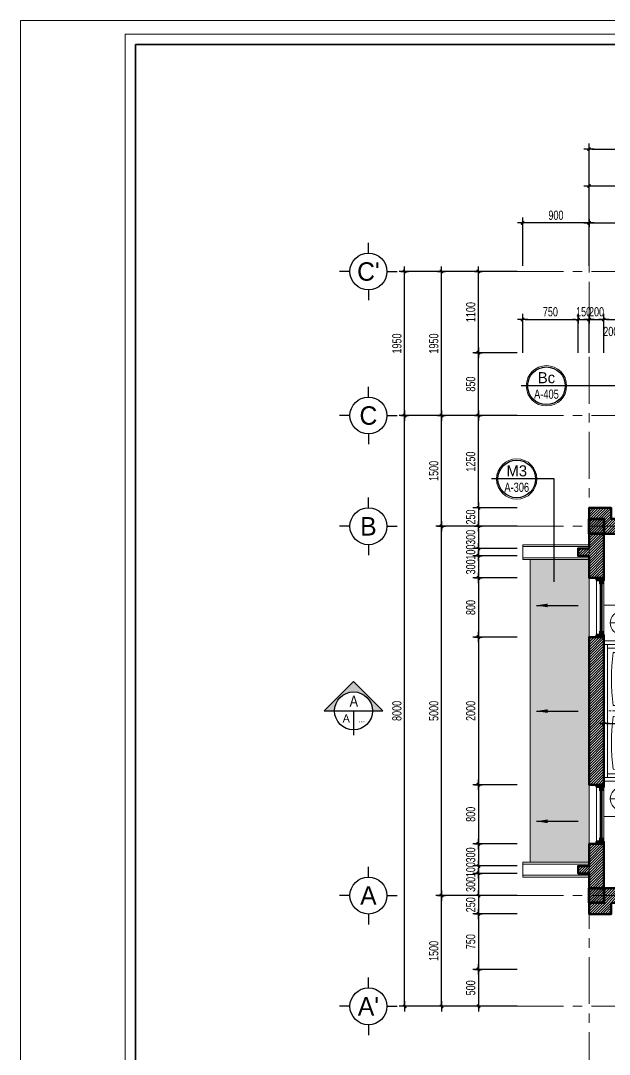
# Model space of a CAD drawing. Header units: inches. Extents: x 88947 to 296847, y 35049 to 161062.
# Drawn here: x 148347 to 156321, y 63057 to 77053 of the extents above; entities that cross this region are included whole.
import ezdxf
from ezdxf.enums import TextEntityAlignment as Align

# ---------------------------------------------------------------- set-up
doc = ezdxf.new("R2010")
doc.units = ezdxf.units.IN
doc.header["$MEASUREMENT"] = 0
doc.header["$PDMODE"] = 1
for name, pattern in [('ACAD_ISO03W100', [30, 12, -18]), ('CENTER', [50.8, 31.75, -6.35, 6.35, -6.35]), ('DASHED2', [9.525, 6.35, -3.175])]:
    doc.linetypes.add(name, pattern=pattern)
for name, color, linetype, lineweight in [('A-Dims', 145, 'Continuous', 25), ('A-Text', 30, 'Continuous', 9), ('A-Wall', 2, 'Continuous', 35), ('CUA', 42, 'Continuous', 20), ('DIM', 7, 'Continuous', 25), ('GHICHU', 40, 'Continuous', 18), ('HACTH', 8, 'Continuous', 5), ('HATCH', 8, 'Continuous', 5), ('KHUNG 1', 6, 'Continuous', 70), ('KHUNG 2', 144, 'Continuous', 18), ('KY HIEU', 4, 'Continuous', 25), ('mb$0$CUA', 42, 'Continuous', 20), ('mb$0$HATCH', 69, 'Continuous', 15), ('mb$0$net cat', 51, 'Continuous', 50), ('mb$0$net manh', 251, 'Continuous', 5), ('NETMANH', 192, 'Continuous', 18), ('netthay', 254, 'Continuous', 25), ('THAY', 3, 'Continuous', 18), ('TRUC', 252, 'ACAD_ISO03W100', 13), ('TUONG', 4, 'Continuous', 50), ('vdung', 56, 'Continuous', 9)]:
    doc.layers.add(name, color=color, linetype=linetype, lineweight=lineweight)
doc.layers.add('NHO', color=8, linetype='Continuous')
doc.layers.add('text', color=2, linetype='Continuous')
doc.styles.add('AVO-B', font='VAVOB.TTF')
doc.styles.add('DDCo-B-Helve-condense', font='VHELVCB.TTF')
doc.styles.add('FRANKO', font='VFRANKO.TTF')
doc.styles.add('TAS-MTEXT', font='VAVOB.TTF', dxfattribs={"width": 0.75})
doc.styles.add('VHELVEN', font='VHELVEN.TTF')
doc.styles.add('VNI-HELVE-CONDENSE', font='VNARIAL.TTF', dxfattribs={"width": 0.7})
doc.dimstyles.new('TAS-100', dxfattribs={"dimscale": 50, "dimtxt": 2.5, "dimasz": 0.7, "dimexe": 1.5, "dimexo": 1.5, "dimgap": 0.8, "dimtad": 1, "dimdec": 0, "dimzin": 3, "dimdsep": 46, "dimtxsty": 'VNI-HELVE-CONDENSE', "dimblk": 'TICK', "dimcen": 2.5, "dimclrt": 71, "dimazin": 2, "dimtfac": 0.75, "dimtdec": 0, "dimtix": 1, "dimtmove": 2, "dimatfit": 2, "dimldrblk": 'TICK123', "dimfxl": 1.5, "dimtolj": 1, "dimtzin": 0, "dimarcsym": 0})
doc.dimstyles.new('TAS-50', dxfattribs={"dimscale": 25, "dimtxt": 2.5, "dimasz": 0.7, "dimexe": 1.5, "dimexo": 1.5, "dimgap": 0.8, "dimtad": 1, "dimdec": 0, "dimzin": 3, "dimdsep": 46, "dimtxsty": 'VNI-HELVE-CONDENSE', "dimblk": 'TICK', "dimcen": 2.5, "dimclrt": 71, "dimazin": 2, "dimtfac": 0.75, "dimtdec": 0, "dimtix": 1, "dimtmove": 2, "dimatfit": 2, "dimldrblk": 'TICK123', "dimfxl": 1.5, "dimtolj": 1, "dimtzin": 0, "dimarcsym": 0})
doc.dimstyles.new('TL 100', dxfattribs={"dimscale": 100, "dimtxt": 1.25, "dimasz": 0.5, "dimexe": 1, "dimexo": 1, "dimgap": 0.5, "dimtad": 1, "dimdec": 0, "dimzin": 3, "dimdsep": 46, "dimtxsty": 'VNI-HELVE-CONDENSE', "dimblk": 'DOT', "dimcen": 2, "dimclrt": 7, "dimazin": 2, "dimtfac": 0.75, "dimtdec": 0, "dimtix": 1, "dimtmove": 2, "dimatfit": 2, "dimfxl": 1.5, "dimtolj": 1, "dimtzin": 0, "dimarcsym": 0})

# ---------------------------------------------------------------- blocks, each defined once
blk = doc.blocks.new('TICK')
at = {"layer": 'A-Dims', "color": 1}
for p, q in [((-2, 0), (2, 0)), ((0, 1.5), (0, -1.5))]:
    blk.add_line(p, q, dxfattribs=at)
at = {"layer": 'A-Dims', "color": 1, "const_width": 0.788}
blk.add_lwpolyline([(-0.33, -0.35), (0.38, 0.38)], dxfattribs=at)
at = {"layer": 'A-Dims', "color": 1, "const_width": 0.394}
for points in [[(0.24, 0.52, -0.414214), (0.52, 0.52, -1)], [(0.52, 0.52, -0.414214), (0.52, 0.24, -1)], [(-0.47, -0.21, 0.414214), (-0.47, -0.49, 1)], [(-0.47, -0.49, 0.414214), (-0.19, -0.49, 1)]]:
    blk.add_lwpolyline(points, format="xyb", dxfattribs=at)
blk = doc.blocks.new('*D55')
at = {"layer": 'Defpoints', "color": 0}
for p in [(154048, 65207), (155148, 65207), (155148, 63707)]:
    blk.add_point(p, dxfattribs=at)
at = {"layer": 'DIM', "color": 0, "lineweight": -2}
for p, q in [((155073, 65207), (153973, 65207)), ((154048, 63742), (154048, 65172)), ((155073, 63707), (153973, 63707))]:
    blk.add_line(p, q, dxfattribs=at)
at = {"layer": 'DIM', "color": 0, "lineweight": -2, "xscale": 35, "yscale": 35, "zscale": 35}
for p, rotation in [((154048, 65207), 90), ((154048, 63707), 270)]:
    blk.add_blockref('TICK', p, dxfattribs=dict(at, rotation=rotation))
at = {"layer": 'DIM', "color": 71, "insert": (153944, 64457), "char_height": 125, "attachment_point": 5, "rotation": 90, "style": 'VNI-HELVE-CONDENSE'}
blk.add_mtext('\\A1;1500', dxfattribs=at)
blk = doc.blocks.new('TICK123')
at = {"layer": 'A-Dims', "color": 1}
blk.add_lwpolyline([(0.05, 0, 0, 0.84, 0), (-2.11, 0, 8.4, 8.4, 0)], format="xyseb", dxfattribs=at)
blk = doc.blocks.new('*D56')
at = {"layer": 'Defpoints', "color": 0}
for p in [(154048, 70207), (155148, 70207), (155148, 65207)]:
    blk.add_point(p, dxfattribs=at)
at = {"layer": 'DIM', "color": 0, "lineweight": -2}
for p, q in [((155073, 70207), (153973, 70207)), ((154048, 65242), (154048, 70172)), ((155073, 65207), (153973, 65207))]:
    blk.add_line(p, q, dxfattribs=at)
at = {"layer": 'DIM', "color": 0, "lineweight": -2, "xscale": 35, "yscale": 35, "zscale": 35}
for p, rotation in [((154048, 70207), 90), ((154048, 65207), 270)]:
    blk.add_blockref('TICK', p, dxfattribs=dict(at, rotation=rotation))
at = {"layer": 'DIM', "color": 71, "insert": (153944, 67707), "char_height": 125, "attachment_point": 5, "rotation": 90, "style": 'VNI-HELVE-CONDENSE'}
blk.add_mtext('\\A1;5000', dxfattribs=at)
blk = doc.blocks.new('*D57')
at = {"layer": 'Defpoints', "color": 0}
for p in [(154048, 71707), (155148, 71707), (155148, 70207)]:
    blk.add_point(p, dxfattribs=at)
at = {"layer": 'DIM', "color": 0, "lineweight": -2}
for p, q in [((155073, 71707), (153973, 71707)), ((154048, 70242), (154048, 71672)), ((155073, 70207), (153973, 70207))]:
    blk.add_line(p, q, dxfattribs=at)
at = {"layer": 'DIM', "color": 0, "lineweight": -2, "xscale": 35, "yscale": 35, "zscale": 35}
for p, rotation in [((154048, 71707), 90), ((154048, 70207), 270)]:
    blk.add_blockref('TICK', p, dxfattribs=dict(at, rotation=rotation))
at = {"layer": 'DIM', "color": 71, "insert": (153944, 70957), "char_height": 125, "attachment_point": 5, "rotation": 90, "style": 'VNI-HELVE-CONDENSE'}
blk.add_mtext('\\A1;1500', dxfattribs=at)
blk = doc.blocks.new('*D58')
at = {"layer": 'Defpoints', "color": 0}
for p in [(153548, 71707), (155148, 71707), (155148, 63707)]:
    blk.add_point(p, dxfattribs=at)
at = {"layer": 'DIM', "color": 0, "lineweight": -2}
for p, q in [((155073, 71707), (153473, 71707)), ((153548, 63742), (153548, 71672)), ((155073, 63707), (153473, 63707))]:
    blk.add_line(p, q, dxfattribs=at)
at = {"layer": 'DIM', "color": 0, "lineweight": -2, "xscale": 35, "yscale": 35, "zscale": 35}
for p, rotation in [((153548, 71707), 90), ((153548, 63707), 270)]:
    blk.add_blockref('TICK', p, dxfattribs=dict(at, rotation=rotation))
at = {"layer": 'DIM', "color": 71, "insert": (153444, 67707), "char_height": 125, "attachment_point": 5, "rotation": 90, "style": 'VNI-HELVE-CONDENSE'}
blk.add_mtext('\\A1;8000', dxfattribs=at)
blk = doc.blocks.new('khung ten')
at = {"layer": 'A-Wall', "ltscale": 0.7}
blk.add_lwpolyline([(267204, -219099), (305804, -219099), (305804, -190799), (267204, -190799)], close=True, dxfattribs=at)
at = {"layer": 'KHUNG 2', "ltscale": 0.7}
blk.add_lwpolyline([(267004, -219299), (306004, -219299), (306004, -190599), (267004, -190599)], close=True, dxfattribs=at)
at = {"layer": 'NETMANH', "ltscale": 0.7}
blk.add_lwpolyline([(265004, -220042), (307004, -220042), (307004, -190342), (265004, -190342)], close=True, dxfattribs=at)
blk = doc.blocks.new('*D59')
at = {"layer": 'Defpoints', "color": 0}
for p in [(154548, 71707), (155148, 71707), (155148, 70457)]:
    blk.add_point(p, dxfattribs=at)
at = {"layer": 'DIM', "color": 0, "lineweight": -2}
for p, q in [((155073, 71707), (154473, 71707)), ((154548, 70492), (154548, 71672)), ((155073, 70457), (154473, 70457))]:
    blk.add_line(p, q, dxfattribs=at)
at = {"layer": 'DIM', "color": 0, "lineweight": -2, "xscale": 35, "yscale": 35, "zscale": 35}
for p, rotation in [((154548, 71707), 90), ((154548, 70457), 270)]:
    blk.add_blockref('TICK', p, dxfattribs=dict(at, rotation=rotation))
at = {"layer": 'DIM', "color": 71, "insert": (154444, 71082), "char_height": 125, "attachment_point": 5, "rotation": 90, "style": 'VNI-HELVE-CONDENSE'}
blk.add_mtext('\\A1;1250', dxfattribs=at)
blk = doc.blocks.new('*D60')
at = {"layer": 'Defpoints', "color": 0}
for p in [(155148, 70457), (154548, 70207), (155148, 70207)]:
    blk.add_point(p, dxfattribs=at)
at = {"layer": 'DIM', "color": 0, "lineweight": -2}
for p, q in [((155073, 70457), (154473, 70457)), ((154548, 70492), (154548, 70527)), ((154548, 70457), (154548, 70207)), ((155073, 70207), (154473, 70207)), ((154548, 70172), (154548, 70137))]:
    blk.add_line(p, q, dxfattribs=at)
at = {"layer": 'DIM', "color": 0, "lineweight": -2, "xscale": 35, "yscale": 35, "zscale": 35}
for p, rotation in [((154548, 70457), 270), ((154548, 70207), 90)]:
    blk.add_blockref('TICK', p, dxfattribs=dict(at, rotation=rotation))
at = {"layer": 'DIM', "color": 71, "insert": (154444, 70332), "char_height": 125, "attachment_point": 5, "rotation": 90, "style": 'VNI-HELVE-CONDENSE'}
blk.add_mtext('\\A1;250', dxfattribs=at)
blk = doc.blocks.new('*D61')
at = {"layer": 'Defpoints', "color": 0}
for p in [(155148, 70207), (154548, 69907), (155148, 69907)]:
    blk.add_point(p, dxfattribs=at)
at = {"layer": 'DIM', "color": 0, "lineweight": -2}
for p, q in [((155073, 70207), (154473, 70207)), ((154548, 70172), (154548, 69942)), ((155073, 69907), (154473, 69907))]:
    blk.add_line(p, q, dxfattribs=at)
at = {"layer": 'DIM', "color": 0, "lineweight": -2, "xscale": 35, "yscale": 35, "zscale": 35}
for p, rotation in [((154548, 70207), 90), ((154548, 69907), 270)]:
    blk.add_blockref('TICK', p, dxfattribs=dict(at, rotation=rotation))
at = {"layer": 'DIM', "color": 71, "insert": (154444, 70057), "char_height": 125, "attachment_point": 5, "rotation": 90, "style": 'VNI-HELVE-CONDENSE'}
blk.add_mtext('\\A1;300', dxfattribs=at)
blk = doc.blocks.new('*D62')
at = {"layer": 'Defpoints', "color": 0}
for p in [(155148, 69907), (154548, 69807), (155148, 69807)]:
    blk.add_point(p, dxfattribs=at)
at = {"layer": 'DIM', "color": 0, "lineweight": -2}
for p, q in [((155073, 69907), (154473, 69907)), ((154548, 69942), (154548, 69977)), ((154548, 69907), (154548, 69807)), ((155073, 69807), (154473, 69807)), ((154548, 69772), (154548, 69737))]:
    blk.add_line(p, q, dxfattribs=at)
at = {"layer": 'DIM', "color": 0, "lineweight": -2, "xscale": 35, "yscale": 35, "zscale": 35}
for p, rotation in [((154548, 69907), 270), ((154548, 69807), 90)]:
    blk.add_blockref('TICK', p, dxfattribs=dict(at, rotation=rotation))
at = {"layer": 'DIM', "color": 71, "insert": (154444, 69857), "char_height": 125, "attachment_point": 5, "rotation": 90, "style": 'VNI-HELVE-CONDENSE'}
blk.add_mtext('\\A1;100', dxfattribs=at)
blk = doc.blocks.new('*D63')
at = {"layer": 'Defpoints', "color": 0}
for p in [(155148, 69807), (154548, 69507), (155148, 69507)]:
    blk.add_point(p, dxfattribs=at)
at = {"layer": 'DIM', "color": 0, "lineweight": -2}
for p, q in [((155073, 69807), (154473, 69807)), ((154548, 69772), (154548, 69542)), ((155073, 69507), (154473, 69507))]:
    blk.add_line(p, q, dxfattribs=at)
at = {"layer": 'DIM', "color": 0, "lineweight": -2, "xscale": 35, "yscale": 35, "zscale": 35}
for p, rotation in [((154548, 69807), 90), ((154548, 69507), 270)]:
    blk.add_blockref('TICK', p, dxfattribs=dict(at, rotation=rotation))
at = {"layer": 'DIM', "color": 71, "insert": (154444, 69657), "char_height": 125, "attachment_point": 5, "rotation": 90, "style": 'VNI-HELVE-CONDENSE'}
blk.add_mtext('\\A1;300', dxfattribs=at)
blk = doc.blocks.new('*D64')
at = {"layer": 'Defpoints', "color": 0}
for p in [(155148, 69507), (154548, 68707), (155148, 68707)]:
    blk.add_point(p, dxfattribs=at)
at = {"layer": 'DIM', "color": 0, "lineweight": -2}
for p, q in [((155073, 69507), (154473, 69507)), ((154548, 69472), (154548, 68742)), ((155073, 68707), (154473, 68707))]:
    blk.add_line(p, q, dxfattribs=at)
at = {"layer": 'DIM', "color": 0, "lineweight": -2, "xscale": 35, "yscale": 35, "zscale": 35}
for p, rotation in [((154548, 69507), 90), ((154548, 68707), 270)]:
    blk.add_blockref('TICK', p, dxfattribs=dict(at, rotation=rotation))
at = {"layer": 'DIM', "color": 71, "insert": (154444, 69107), "char_height": 125, "attachment_point": 5, "rotation": 90, "style": 'VNI-HELVE-CONDENSE'}
blk.add_mtext('\\A1;800', dxfattribs=at)
blk = doc.blocks.new('*D65')
at = {"layer": 'Defpoints', "color": 0}
for p in [(155148, 68707), (154548, 66707), (155148, 66707)]:
    blk.add_point(p, dxfattribs=at)
at = {"layer": 'DIM', "color": 0, "lineweight": -2}
for p, q in [((155073, 68707), (154473, 68707)), ((154548, 68672), (154548, 66742)), ((155073, 66707), (154473, 66707))]:
    blk.add_line(p, q, dxfattribs=at)
at = {"layer": 'DIM', "color": 0, "lineweight": -2, "xscale": 35, "yscale": 35, "zscale": 35}
for p, rotation in [((154548, 68707), 90), ((154548, 66707), 270)]:
    blk.add_blockref('TICK', p, dxfattribs=dict(at, rotation=rotation))
at = {"layer": 'DIM', "color": 71, "insert": (154444, 67707), "char_height": 125, "attachment_point": 5, "rotation": 90, "style": 'VNI-HELVE-CONDENSE'}
blk.add_mtext('\\A1;2000', dxfattribs=at)
blk = doc.blocks.new('*D66')
at = {"layer": 'Defpoints', "color": 0}
for p in [(155148, 66707), (154548, 65907), (155148, 65907)]:
    blk.add_point(p, dxfattribs=at)
at = {"layer": 'DIM', "color": 0, "lineweight": -2}
for p, q in [((155073, 66707), (154473, 66707)), ((154548, 66672), (154548, 65942)), ((155073, 65907), (154473, 65907))]:
    blk.add_line(p, q, dxfattribs=at)
at = {"layer": 'DIM', "color": 0, "lineweight": -2, "xscale": 35, "yscale": 35, "zscale": 35}
for p, rotation in [((154548, 66707), 90), ((154548, 65907), 270)]:
    blk.add_blockref('TICK', p, dxfattribs=dict(at, rotation=rotation))
at = {"layer": 'DIM', "color": 71, "insert": (154444, 66307), "char_height": 125, "attachment_point": 5, "rotation": 90, "style": 'VNI-HELVE-CONDENSE'}
blk.add_mtext('\\A1;800', dxfattribs=at)
blk = doc.blocks.new('*D67')
at = {"layer": 'Defpoints', "color": 0}
for p in [(155148, 65907), (154548, 65607), (155148, 65607)]:
    blk.add_point(p, dxfattribs=at)
at = {"layer": 'DIM', "color": 0, "lineweight": -2}
for p, q in [((155073, 65907), (154473, 65907)), ((154548, 65872), (154548, 65642)), ((155073, 65607), (154473, 65607))]:
    blk.add_line(p, q, dxfattribs=at)
at = {"layer": 'DIM', "color": 0, "lineweight": -2, "xscale": 35, "yscale": 35, "zscale": 35}
for p, rotation in [((154548, 65907), 90), ((154548, 65607), 270)]:
    blk.add_blockref('TICK', p, dxfattribs=dict(at, rotation=rotation))
at = {"layer": 'DIM', "color": 71, "insert": (154444, 65757), "char_height": 125, "attachment_point": 5, "rotation": 90, "style": 'VNI-HELVE-CONDENSE'}
blk.add_mtext('\\A1;300', dxfattribs=at)
blk = doc.blocks.new('*D68')
at = {"layer": 'Defpoints', "color": 0}
for p in [(154548, 65507), (155148, 65607), (155148, 65507)]:
    blk.add_point(p, dxfattribs=at)
at = {"layer": 'DIM', "color": 0, "lineweight": -2}
for p, q in [((154548, 65642), (154548, 65677)), ((155073, 65607), (154473, 65607)), ((155073, 65507), (154473, 65507)), ((154548, 65607), (154548, 65507)), ((154548, 65472), (154548, 65437))]:
    blk.add_line(p, q, dxfattribs=at)
at = {"layer": 'DIM', "color": 0, "lineweight": -2, "xscale": 35, "yscale": 35, "zscale": 35}
for p, rotation in [((154548, 65607), 270), ((154548, 65507), 90)]:
    blk.add_blockref('TICK', p, dxfattribs=dict(at, rotation=rotation))
at = {"layer": 'DIM', "color": 71, "insert": (154444, 65557), "char_height": 125, "attachment_point": 5, "rotation": 90, "style": 'VNI-HELVE-CONDENSE'}
blk.add_mtext('\\A1;100', dxfattribs=at)
blk = doc.blocks.new('*D69')
at = {"layer": 'Defpoints', "color": 0}
for p in [(155148, 65507), (154548, 65207), (155148, 65207)]:
    blk.add_point(p, dxfattribs=at)
at = {"layer": 'DIM', "color": 0, "lineweight": -2}
for p, q in [((155073, 65507), (154473, 65507)), ((154548, 65472), (154548, 65242)), ((155073, 65207), (154473, 65207))]:
    blk.add_line(p, q, dxfattribs=at)
at = {"layer": 'DIM', "color": 0, "lineweight": -2, "xscale": 35, "yscale": 35, "zscale": 35}
for p, rotation in [((154548, 65507), 90), ((154548, 65207), 270)]:
    blk.add_blockref('TICK', p, dxfattribs=dict(at, rotation=rotation))
at = {"layer": 'DIM', "color": 71, "insert": (154444, 65357), "char_height": 125, "attachment_point": 5, "rotation": 90, "style": 'VNI-HELVE-CONDENSE'}
blk.add_mtext('\\A1;300', dxfattribs=at)
blk = doc.blocks.new('*D70')
at = {"layer": 'Defpoints', "color": 0}
for p in [(155148, 65207), (154548, 64957), (155148, 64957)]:
    blk.add_point(p, dxfattribs=at)
at = {"layer": 'DIM', "color": 0, "lineweight": -2}
for p, q in [((154548, 65242), (154548, 65277)), ((155073, 65207), (154473, 65207)), ((154548, 65207), (154548, 64957)), ((155073, 64957), (154473, 64957)), ((154548, 64922), (154548, 64887))]:
    blk.add_line(p, q, dxfattribs=at)
at = {"layer": 'DIM', "color": 0, "lineweight": -2, "xscale": 35, "yscale": 35, "zscale": 35}
for p, rotation in [((154548, 65207), 270), ((154548, 64957), 90)]:
    blk.add_blockref('TICK', p, dxfattribs=dict(at, rotation=rotation))
at = {"layer": 'DIM', "color": 71, "insert": (154444, 65082), "char_height": 125, "attachment_point": 5, "rotation": 90, "style": 'VNI-HELVE-CONDENSE'}
blk.add_mtext('\\A1;250', dxfattribs=at)
blk = doc.blocks.new('*D71')
at = {"layer": 'Defpoints', "color": 0}
for p in [(155148, 64957), (154548, 64207), (155148, 64207)]:
    blk.add_point(p, dxfattribs=at)
at = {"layer": 'DIM', "color": 0, "lineweight": -2}
for p, q in [((155073, 64957), (154473, 64957)), ((154548, 64922), (154548, 64242)), ((155073, 64207), (154473, 64207))]:
    blk.add_line(p, q, dxfattribs=at)
at = {"layer": 'DIM', "color": 0, "lineweight": -2, "xscale": 35, "yscale": 35, "zscale": 35}
for p, rotation in [((154548, 64957), 90), ((154548, 64207), 270)]:
    blk.add_blockref('TICK', p, dxfattribs=dict(at, rotation=rotation))
at = {"layer": 'DIM', "color": 71, "insert": (154444, 64582), "char_height": 125, "attachment_point": 5, "rotation": 90, "style": 'VNI-HELVE-CONDENSE'}
blk.add_mtext('\\A1;750', dxfattribs=at)
blk = doc.blocks.new('*D72')
at = {"layer": 'Defpoints', "color": 0}
for p in [(155148, 64207), (154548, 63707), (155148, 63707)]:
    blk.add_point(p, dxfattribs=at)
at = {"layer": 'DIM', "color": 0, "lineweight": -2}
for p, q in [((155073, 64207), (154473, 64207)), ((154548, 64172), (154548, 63742)), ((155073, 63707), (154473, 63707))]:
    blk.add_line(p, q, dxfattribs=at)
at = {"layer": 'DIM', "color": 0, "lineweight": -2, "xscale": 35, "yscale": 35, "zscale": 35}
for p, rotation in [((154548, 64207), 90), ((154548, 63707), 270)]:
    blk.add_blockref('TICK', p, dxfattribs=dict(at, rotation=rotation))
at = {"layer": 'DIM', "color": 71, "insert": (154444, 63957), "char_height": 125, "attachment_point": 5, "rotation": 90, "style": 'VNI-HELVE-CONDENSE'}
blk.add_mtext('\\A1;500', dxfattribs=at)
blk = doc.blocks.new('*D110')
at = {"layer": 'Defpoints', "color": 0}
for p in [(155148, 74314), (155148, 73657), (156048, 73657)]:
    blk.add_point(p, dxfattribs=at)
at = {"layer": 'DIM', "color": 0, "lineweight": -2}
for p, q in [((155148, 73732), (155148, 74389)), ((156048, 73732), (156048, 74389)), ((156013, 74314), (155183, 74314))]:
    blk.add_line(p, q, dxfattribs=at)
at = {"layer": 'DIM', "color": 0, "lineweight": -2, "xscale": 35, "yscale": 35, "zscale": 35, "rotation": 180}
blk.add_blockref('TICK', (155148, 74314), dxfattribs=at)
at = {"layer": 'DIM', "color": 0, "lineweight": -2, "xscale": 35, "yscale": 35, "zscale": 35}
blk.add_blockref('TICK', (156048, 74314), dxfattribs=at)
at = {"layer": 'DIM', "color": 71, "insert": (155598, 74418), "char_height": 125, "attachment_point": 5, "style": 'VNI-HELVE-CONDENSE'}
blk.add_mtext('\\A1;900', dxfattribs=at)
blk = doc.blocks.new('*D111')
at = {"layer": 'Defpoints', "color": 0}
for p in [(159548, 74314), (156048, 73657), (159548, 73657)]:
    blk.add_point(p, dxfattribs=at)
at = {"layer": 'DIM', "color": 0, "lineweight": -2}
for p, q in [((156048, 73732), (156048, 74389)), ((159548, 73732), (159548, 74389)), ((156083, 74314), (159513, 74314))]:
    blk.add_line(p, q, dxfattribs=at)
at = {"layer": 'DIM', "color": 0, "lineweight": -2, "xscale": 35, "yscale": 35, "zscale": 35, "rotation": 180}
blk.add_blockref('TICK', (156048, 74314), dxfattribs=at)
at = {"layer": 'DIM', "color": 0, "lineweight": -2, "xscale": 35, "yscale": 35, "zscale": 35}
blk.add_blockref('TICK', (159548, 74314), dxfattribs=at)
at = {"layer": 'DIM', "color": 71, "insert": (157798, 74418), "char_height": 125, "attachment_point": 5, "style": 'VNI-HELVE-CONDENSE'}
blk.add_mtext('\\A1;3500', dxfattribs=at)
blk = doc.blocks.new('*D121')
at = {"layer": 'Defpoints', "color": 0}
for p in [(156048, 74814), (156048, 73657), (159548, 73657)]:
    blk.add_point(p, dxfattribs=at)
at = {"layer": 'DIM', "color": 0, "lineweight": -2}
for p, q in [((156048, 73732), (156048, 74889)), ((159548, 73732), (159548, 74889)), ((159513, 74814), (156083, 74814))]:
    blk.add_line(p, q, dxfattribs=at)
at = {"layer": 'DIM', "color": 0, "lineweight": -2, "xscale": 35, "yscale": 35, "zscale": 35, "rotation": 180}
blk.add_blockref('TICK', (156048, 74814), dxfattribs=at)
at = {"layer": 'DIM', "color": 0, "lineweight": -2, "xscale": 35, "yscale": 35, "zscale": 35}
blk.add_blockref('TICK', (159548, 74814), dxfattribs=at)
at = {"layer": 'DIM', "color": 71, "insert": (157798, 74918), "char_height": 125, "attachment_point": 5, "style": 'VNI-HELVE-CONDENSE'}
blk.add_mtext('\\A1;3500', dxfattribs=at)
blk = doc.blocks.new('*D122')
at = {"layer": 'Defpoints', "color": 0}
for p in [(168448, 75314), (156048, 73657), (168448, 73657)]:
    blk.add_point(p, dxfattribs=at)
at = {"layer": 'DIM', "color": 0, "lineweight": -2}
for p, q in [((156048, 73732), (156048, 75389)), ((156083, 75314), (168413, 75314)), ((168448, 73732), (168448, 75389))]:
    blk.add_line(p, q, dxfattribs=at)
at = {"layer": 'DIM', "color": 0, "lineweight": -2, "xscale": 35, "yscale": 35, "zscale": 35, "rotation": 180}
blk.add_blockref('TICK', (156048, 75314), dxfattribs=at)
at = {"layer": 'DIM', "color": 0, "lineweight": -2, "xscale": 35, "yscale": 35, "zscale": 35}
blk.add_blockref('TICK', (168448, 75314), dxfattribs=at)
at = {"layer": 'DIM', "color": 71, "insert": (162248, 75418), "char_height": 125, "attachment_point": 5, "style": 'VNI-HELVE-CONDENSE'}
blk.add_mtext('\\A1;12400', dxfattribs=at)
blk = doc.blocks.new('_Dot')
at = {"layer": 'netthay', "color": 0, "lineweight": -2}
blk.add_line((-0.5, 0), (-1, 0), dxfattribs=at)
at = {"layer": 'netthay', "color": 0, "const_width": 0.5}
blk.add_lwpolyline([(-0.25, 0, 1), (0.25, 0, 1)], format="xyb", close=True, dxfattribs=at)
blk = doc.blocks.new('*D123')
at = {"layer": 'Defpoints', "color": 0}
for p in [(156048, 73007), (155898, 72481), (156048, 72481)]:
    blk.add_point(p, dxfattribs=at)
at = {"layer": 'DIM', "color": 0, "lineweight": -2}
for p, q in [((155898, 72556), (155898, 73082)), ((156048, 72556), (156048, 73082)), ((155863, 73007), (155828, 73007)), ((155898, 73007), (156048, 73007)), ((156083, 73007), (156118, 73007))]:
    blk.add_line(p, q, dxfattribs=at)
at = {"layer": 'DIM', "color": 0, "lineweight": -2, "xscale": 35, "yscale": 35, "zscale": 35}
blk.add_blockref('TICK', (155898, 73007), dxfattribs=at)
at = {"layer": 'DIM', "color": 0, "lineweight": -2, "xscale": 35, "yscale": 35, "zscale": 35, "rotation": 180}
blk.add_blockref('TICK', (156048, 73007), dxfattribs=at)
at = {"layer": 'DIM', "color": 71, "insert": (155973, 73111), "char_height": 125, "attachment_point": 5, "style": 'VNI-HELVE-CONDENSE'}
blk.add_mtext('\\A1;150', dxfattribs=at)
blk = doc.blocks.new('*D124')
at = {"layer": 'Defpoints', "color": 0}
for p in [(156248, 73007), (156048, 72481), (156248, 72481)]:
    blk.add_point(p, dxfattribs=at)
at = {"layer": 'DIM', "color": 0, "lineweight": -2}
for p, q in [((156048, 72556), (156048, 73082)), ((156248, 72556), (156248, 73082)), ((156013, 73007), (155978, 73007)), ((156048, 73007), (156248, 73007)), ((156283, 73007), (156318, 73007))]:
    blk.add_line(p, q, dxfattribs=at)
at = {"layer": 'DIM', "color": 0, "lineweight": -2, "xscale": 35, "yscale": 35, "zscale": 35}
blk.add_blockref('TICK', (156048, 73007), dxfattribs=at)
at = {"layer": 'DIM', "color": 0, "lineweight": -2, "xscale": 35, "yscale": 35, "zscale": 35, "rotation": 180}
blk.add_blockref('TICK', (156248, 73007), dxfattribs=at)
at = {"layer": 'DIM', "color": 71, "insert": (156148, 73111), "char_height": 125, "attachment_point": 5, "style": 'VNI-HELVE-CONDENSE'}
blk.add_mtext('\\A1;200', dxfattribs=at)
blk = doc.blocks.new('*D125')
at = {"layer": 'Defpoints', "color": 0}
for p in [(156448, 73007), (156248, 72481), (156448, 72481)]:
    blk.add_point(p, dxfattribs=at)
at = {"layer": 'DIM', "color": 0, "lineweight": -2}
for p, q in [((156248, 72556), (156248, 73082)), ((156448, 72556), (156448, 73082)), ((156283, 73007), (156413, 73007))]:
    blk.add_line(p, q, dxfattribs=at)
at = {"layer": 'DIM', "color": 0, "lineweight": -2, "xscale": 35, "yscale": 35, "zscale": 35, "rotation": 180}
blk.add_blockref('TICK', (156248, 73007), dxfattribs=at)
at = {"layer": 'DIM', "color": 0, "lineweight": -2, "xscale": 35, "yscale": 35, "zscale": 35}
blk.add_blockref('TICK', (156448, 73007), dxfattribs=at)
at = {"layer": 'DIM', "color": 71, "insert": (156341, 72844), "char_height": 125, "attachment_point": 5, "style": 'VNI-HELVE-CONDENSE'}
blk.add_mtext('\\A1;200', dxfattribs=at)
blk = doc.blocks.new('*D141')
at = {"layer": 'Defpoints', "color": 0}
for p in [(155898, 73007), (155148, 72481), (155898, 72481)]:
    blk.add_point(p, dxfattribs=at)
at = {"layer": 'DIM', "color": 0, "lineweight": -2}
for p, q in [((155148, 72556), (155148, 73082)), ((155898, 72556), (155898, 73082)), ((155183, 73007), (155863, 73007))]:
    blk.add_line(p, q, dxfattribs=at)
at = {"layer": 'DIM', "color": 0, "lineweight": -2, "xscale": 35, "yscale": 35, "zscale": 35, "rotation": 180}
blk.add_blockref('TICK', (155148, 73007), dxfattribs=at)
at = {"layer": 'DIM', "color": 0, "lineweight": -2, "xscale": 35, "yscale": 35, "zscale": 35}
blk.add_blockref('TICK', (155898, 73007), dxfattribs=at)
at = {"layer": 'DIM', "color": 71, "insert": (155523, 73111), "char_height": 125, "attachment_point": 5, "style": 'VNI-HELVE-CONDENSE'}
blk.add_mtext('\\A1;750', dxfattribs=at)
blk = doc.blocks.new('A$C2E5841C4')
blk.add_hatch(color=256).paths.add_polyline_path([(397, 724), (0, 327), (140, 327, -1), (654, 327), (794, 327)])
at = {"layer": 'text', "color": 2, "linetype": 'Continuous'}
blk.add_line((397, 327), (397, 0), dxfattribs=at)
blk.add_lwpolyline([(397, 724), (0, 327), (794, 327)], close=True, dxfattribs=at)
blk.add_circle((397, 327), 257, dxfattribs=at)
blk = doc.blocks.new('TRUCCOT')
for p, q in [((0, -140), (0, 0)), ((-250, -390), (-390, -390)), ((250, -390), (390, -390)), ((0, -640), (0, -780))]:
    blk.add_line(p, q)
blk.add_circle((0, -390), 250)
at = {"layer": 'GHICHU', "style": 'VHELVEN'}
blk.add_attdef('TRUC', text='', height=280, dxfattribs=at).set_placement((0, -390), align=Align.MIDDLE_CENTER)
blk = doc.blocks.new('*D155')
at = {"layer": 'Defpoints', "color": 0}
for p in [(154548, 72557), (155148, 72557), (155148, 71707)]:
    blk.add_point(p, dxfattribs=at)
at = {"layer": 'DIM', "color": 0, "lineweight": -2}
for p, q in [((155073, 72557), (154473, 72557)), ((154548, 71742), (154548, 72522)), ((155073, 71707), (154473, 71707))]:
    blk.add_line(p, q, dxfattribs=at)
at = {"layer": 'DIM', "color": 0, "lineweight": -2, "xscale": 35, "yscale": 35, "zscale": 35}
for p, rotation in [((154548, 72557), 90), ((154548, 71707), 270)]:
    blk.add_blockref('TICK', p, dxfattribs=dict(at, rotation=rotation))
at = {"layer": 'DIM', "color": 71, "insert": (154444, 72132), "char_height": 125, "attachment_point": 5, "rotation": 90, "style": 'VNI-HELVE-CONDENSE'}
blk.add_mtext('\\A1;850', dxfattribs=at)
blk = doc.blocks.new('*D156')
at = {"layer": 'Defpoints', "color": 0}
for p in [(154048, 73657), (155148, 73657), (155148, 71707)]:
    blk.add_point(p, dxfattribs=at)
at = {"layer": 'DIM', "color": 0, "lineweight": -2}
for p, q in [((155073, 73657), (153973, 73657)), ((154048, 71742), (154048, 73622)), ((155073, 71707), (153973, 71707))]:
    blk.add_line(p, q, dxfattribs=at)
at = {"layer": 'DIM', "color": 0, "lineweight": -2, "xscale": 35, "yscale": 35, "zscale": 35}
for p, rotation in [((154048, 73657), 90), ((154048, 71707), 270)]:
    blk.add_blockref('TICK', p, dxfattribs=dict(at, rotation=rotation))
at = {"layer": 'DIM', "color": 71, "insert": (153944, 72682), "char_height": 125, "attachment_point": 5, "rotation": 90, "style": 'VNI-HELVE-CONDENSE'}
blk.add_mtext('\\A1;1950', dxfattribs=at)
blk = doc.blocks.new('*D157')
at = {"layer": 'Defpoints', "color": 0}
for p in [(154548, 73657), (155148, 73657), (155148, 72557)]:
    blk.add_point(p, dxfattribs=at)
at = {"layer": 'DIM', "color": 0, "lineweight": -2}
for p, q in [((155073, 73657), (154473, 73657)), ((154548, 72592), (154548, 73622)), ((155073, 72557), (154473, 72557))]:
    blk.add_line(p, q, dxfattribs=at)
at = {"layer": 'DIM', "color": 0, "lineweight": -2, "xscale": 35, "yscale": 35, "zscale": 35}
for p, rotation in [((154548, 73657), 90), ((154548, 72557), 270)]:
    blk.add_blockref('TICK', p, dxfattribs=dict(at, rotation=rotation))
at = {"layer": 'DIM', "color": 71, "insert": (154444, 73107), "char_height": 125, "attachment_point": 5, "rotation": 90, "style": 'VNI-HELVE-CONDENSE'}
blk.add_mtext('\\A1;1100', dxfattribs=at)
blk = doc.blocks.new('*D158')
at = {"layer": 'Defpoints', "color": 0}
for p in [(153548, 73657), (154648, 73657), (154648, 71707)]:
    blk.add_point(p, dxfattribs=at)
at = {"layer": 'DIM', "color": 0, "lineweight": -2}
for p, q in [((154573, 73657), (153473, 73657)), ((153548, 71742), (153548, 73622)), ((154573, 71707), (153473, 71707))]:
    blk.add_line(p, q, dxfattribs=at)
at = {"layer": 'DIM', "color": 0, "lineweight": -2, "xscale": 35, "yscale": 35, "zscale": 35}
for p, rotation in [((153548, 73657), 90), ((153548, 71707), 270)]:
    blk.add_blockref('TICK', p, dxfattribs=dict(at, rotation=rotation))
at = {"layer": 'DIM', "color": 71, "insert": (153444, 72682), "char_height": 125, "attachment_point": 5, "rotation": 90, "style": 'VNI-HELVE-CONDENSE'}
blk.add_mtext('\\A1;1950', dxfattribs=at)
blk = doc.blocks.new('A$C1B5E3228')
at = {"layer": 'mb$0$HATCH'}
h = blk.add_hatch(dxfattribs=at)
h.set_pattern_fill('ANSI32', color=256, angle=-90, style=0)
h.set_pattern_definition([(135, (-32.5, -670), (-6.73519, -6.73519), []), (135, (-32.5, -665.51), (-6.73519, -6.73519), [])])
h.paths.add_polyline_path([(-42, -720), (-42, -80), (-32, -80), (-32, -720)])
at = {"layer": 'CUA'}
for points in [[(-100, 0), (-100, -800)], [(0, 0), (0, -800)], [(0, 0), (0, -800)]]:
    blk.add_lwpolyline(points, dxfattribs=at)
at = {"layer": 'HATCH', "linetype": 'DASHED2', "ltscale": 2}
blk.add_lwpolyline([(-32, -752), (-50, -770)], dxfattribs=at)
at = {"layer": 'mb$0$CUA'}
for points in [[(-25, -30), (-50, -30), (-50, -720), (-25, -720)], [(-42, -720), (-42, -80), (-32, -80), (-32, -720)]]:
    blk.add_lwpolyline(points, close=True, dxfattribs=at)
at = {"layer": 'mb$0$net cat'}
for points in [[(-100, -30), (0, -30), (0, 0), (-100, 0)], [(-25, -30), (-50, -30), (-50, -80), (-25, -80)], [(-100, -800), (0, -800), (0, -770), (-100, -770)], [(-25, -770), (-50, -770), (-50, -720), (-25, -720)]]:
    blk.add_lwpolyline(points, close=True, dxfattribs=at)
at = {"layer": 'mb$0$net manh'}
for points in [[(-100, -30), (0, 0)], [(-100, 0), (0, -30)], [(-50, -30), (-25, -80)], [(-25, -30), (-50, -80)], [(-100, -800), (0, -770)], [(-100, -770), (0, -800)], [(-50, -770), (-25, -720)], [(-25, -770), (-50, -720)]]:
    blk.add_lwpolyline(points, dxfattribs=at)
blk = doc.blocks.new('MMMMMM')
at = {"ltscale": 5}
for p, q in [((-1420, 2546), (-1420, 2065)), ((-939, 2546), (-1420, 2546)), ((-939, 2065), (-939, 2546)), ((961, 2065), (961, 2546)), ((961, 2546), (1443, 2546)), ((1443, 2546), (1443, 2065)), ((-1179, 2332), (-1179, 2462)), ((1202, 2332), (1202, 2462)), ((-1205, 2306), (-1336, 2306)), ((-1179, 2279), (-1179, 2149)), ((-1153, 2306), (-1023, 2306)), ((1176, 2306), (1046, 2306)), ((1202, 2279), (1202, 2149)), ((1228, 2306), (1358, 2306)), ((-1420, 2065), (-939, 2065)), ((1443, 2065), (961, 2065))]:
    blk.add_line(p, q, dxfattribs=at)
for p, q in [((-889, 2075), (-889, 2546)), ((-889, 2546), (911, 2546)), ((911, 2546), (911, 2075)), ((-889, 2496), (911, 2496)), ((-839, 2075), (-839, 2496)), ((861, 2075), (861, 2496)), ((-889, 446), (-889, 1650)), ((911, 1650), (911, 446)), ((911, 446), (-889, 446))]:
    blk.add_line(p, q)
for points in [[(-64, 2115, 0.041427), (-64, 2419, 0.073603), (-779, 2419, 0.041427), (-779, 2115, 0.073603)], [(605, 1815, -0.142857), (341, 1910, -0.142857), (436, 2173, -0.142857), (700, 2078, -0.142857)]]:
    blk.add_lwpolyline(points, format="xyb", close=True)
at = {"linetype": 'DASHED2', "ltscale": 5}
blk.add_lwpolyline([(11, 446), (11, 2496)], dxfattribs=at)
for points in [[(156, 2106, -0.007164), (86, 2115, -0.041427), (86, 2419, -0.073603), (801, 2419, -0.041427), (801, 2115, 0.022866), (679, 2093, -0.004984)], [(407, 2127, 0.027122), (377, 2173, 0.142857), (114, 2078, 0.142857), (209, 1815, 0.103805), (407, 1869, 0.103805)]]:
    blk.add_lwpolyline(points, format="xyb")
for points in [[(-910, 2075), (114, 2075)], [(699, 2075), (932, 2075)], [(932, 1650), (-910, 1650)]]:
    blk.add_lwpolyline(points)
at = {"ltscale": 5}
for centre, radius in [((-1179, 2306), 156), ((1202, 2306), 156), ((-1179, 2306), 26.1), ((1202, 2306), 26.1)]:
    blk.add_circle(centre, radius, dxfattribs=at)
for centre, radius, start, end in [((1816, 1863), 2734, 175.5482, 184.4518), ((464, 2358), 448, 218.5908, 254.2789), ((349, 2358), 448, 268.966, 321.4092), ((-1794, 1863), 2734, 355.5482, 4.4518)]:
    blk.add_arc(centre, radius, start, end)
blk = doc.blocks.new('*D632')
at = {"layer": 'Defpoints', "color": 0}
for p in [(159448, 67537), (156248, 67307), (159448, 67207)]:
    blk.add_point(p, dxfattribs=at)
at = {"layer": 'DIM', "color": 0, "lineweight": -2}
for p, q in [((156248, 67382), (156248, 67612)), ((159448, 67282), (159448, 67612)), ((156283, 67537), (159413, 67537))]:
    blk.add_line(p, q, dxfattribs=at)
at = {"layer": 'DIM', "color": 0, "lineweight": -2, "xscale": 35, "yscale": 35, "zscale": 35, "rotation": 180}
blk.add_blockref('TICK', (156248, 67537), dxfattribs=at)
at = {"layer": 'DIM', "color": 0, "lineweight": -2, "xscale": 35, "yscale": 35, "zscale": 35}
blk.add_blockref('TICK', (159448, 67537), dxfattribs=at)
at = {"layer": 'DIM', "color": 71, "insert": (157848, 67641), "char_height": 125, "attachment_point": 5, "style": 'VNI-HELVE-CONDENSE'}
blk.add_mtext('\\A1;3200', dxfattribs=at)

msp = doc.modelspace()

# ---------------------------------------------------------------- hatches: boundary and pattern name
at = {"layer": 'HACTH'}
h = msp.add_hatch(dxfattribs=at)
h.set_pattern_fill('TILE_02', color=256, scale=100, angle=90, style=0, pattern_type=2)
h.set_pattern_definition([(90, (82257.75, 48618.47), (-100, 200), [25, -175]), (90, (82245.25, 48618.47), (-100, 200), [25, -75]), (90, (82232.75, 48718.47), (-100, 200), [25, -175]), (90, (82295.25, 48568.47), (-100, 200), [12.5, -100, 12.5, -75]), (135, (82270.25, 48580.97), (-100.00003, 6e-15), [17.6777, -265.165]), (135, (82232.75, 48568.47), (-100.00003, 6e-15), [12.63, -270.2127]), (135, (82220.25, 48568.47), (-100.00003, 6e-15), [15.15, -267.6927]), (225, (82220.25, 48693.47), (-100.00003, 6e-15), [15.15, -267.6927]), (225, (82232.75, 48693.47), (-100.00003, 6e-15), [12.63, -270.2127]), (225, (82270.25, 48680.97), (-100.00003, 6e-15), [17.6777, -265.165]), (116.56505, (82270.25, 48593.47), (-100, 5e-05), [27.9509, -195.6559]), (116.56505, (82257.75, 48593.47), (-100, 5e-05), [27.9509, -195.6559]), (116.56505, (82245.25, 48543.47), (-100, 5e-05), [27.9509, -195.6559]), (116.56505, (82232.75, 48543.47), (-100, 5e-05), [27.9509, -195.6559]), (153.43495, (82295.25, 48568.47), (-100, -4.5e-05), [27.9509, -419.2627]), (153.43495, (82295.25, 48580.97), (-100, -4.5e-05), [27.9509, -419.2627]), (206.56505, (82295.25, 48680.97), (-100, 4.5e-05), [27.9509, -419.2627]), (206.56505, (82295.25, 48693.47), (-100, 4.5e-05), [27.9509, -419.2627]), (243.43495, (82270.25, 48668.47), (-100, -5e-05), [27.9509, -195.6559]), (243.43495, (82257.75, 48668.47), (-100, -5e-05), [27.9509, -195.6559]), (243.43495, (82245.25, 48718.47), (-100, -5e-05), [27.9509, -195.6559]), (243.43495, (82232.75, 48718.47), (-100, -5e-05), [27.9509, -195.6559]), (172.874984, (82295.249, 48568.469), (-100.0000155, -2.54e-05), [100.7782, -1511.6733]), (187.125016, (82295.249, 48693.469), (-100.0000155, 2.54e-05), [100.7782, -1511.6733])])
h.paths.add_polyline_path([(155247.7, 69756.8), (156047.7, 69756.8), (156047.7, 65656.8), (155247.7, 65656.8)])
at = {"layer": 'HATCH'}
h = msp.add_hatch(dxfattribs=at)
h.set_pattern_fill('ANSI31', color=256, scale=200, style=0)
h.set_pattern_definition([(45, (155897.74, 69506.807), (-17.67767, 17.67767), [])])
h.paths.add_polyline_path([(156047.7, 69906.8), (156047.7, 70456.8), (156347.7, 70456.8), (156347.7, 70306.8), (156847.7, 70306.8), (156847.7, 70106.8), (156247.7, 70106.8), (156247.7, 69506.8), (156047.7, 69506.8), (156047.7, 69806.8), (155897.7, 69806.8), (155897.7, 69906.8)])
h = msp.add_hatch(dxfattribs=at)
h.set_pattern_fill('ANSI31', color=256, scale=200, style=0)
h.set_pattern_definition([(45, (156047.74, 68106.807), (-17.67767, 17.67767), [])])
h.paths.add_polyline_path([(156047.7, 66956.8), (156047.7, 66706.8), (156247.7, 66706.8), (156247.7, 68706.8), (156047.7, 68706.8), (156047.7, 67156.8)])
h = msp.add_hatch(dxfattribs=at)
h.set_pattern_fill('ANSI31', color=256, scale=200, style=0)
h.set_pattern_definition([(45, (156047.74, 66606.807), (-17.67767, 17.67767), [])])
h.paths.add_polyline_path([(156047.7, 65506.8), (156047.7, 65306.8), (156247.7, 65306.8), (156247.7, 65906.8), (156047.7, 65906.8), (156047.7, 65606.8), (155897.7, 65606.8), (155897.7, 65506.8)])
h = msp.add_hatch(dxfattribs=at)
h.set_pattern_fill('ANSI31', color=256, scale=200, style=0)
h.set_pattern_definition([(45, (156022.74, 65106.807), (-17.67767, 17.67767), [])])
h.paths.add_polyline_path([(156247.7, 65306.8), (157097.7, 65306.8), (157097.7, 65106.8), (156797.7, 65106.8), (156797.7, 64956.8), (156697.7, 64956.8), (156697.7, 65106.8), (156347.7, 65106.8), (156347.7, 64956.8), (156047.7, 64956.8), (156047.7, 65306.8)])

# ---------------------------------------------------------------- linework, layer by layer
at = {"layer": 'KHUNG 1'}
for points in [[(156047.7, 70306.8), (156247.7, 70306.8), (156247.7, 70106.8), (156047.7, 70106.8)], [(156047.7, 65306.8), (156247.7, 65306.8), (156247.7, 65106.8), (156047.7, 65106.8)]]:
    msp.add_lwpolyline(points, close=True, dxfattribs=at)
for points in [[(156047.7, 70106.8), (156247.7, 70106.8), (156047.7, 70306.8), (156247.7, 70306.8)], [(156047.7, 65106.8), (156247.7, 65106.8), (156047.7, 65306.8), (156247.7, 65306.8)]]:
    msp.add_solid(points, dxfattribs=at)
at = {"layer": 'KY HIEU'}
for p, q in [((155724.5, 72109.1), (155214.5, 72109.1)), ((155321.9, 70847.9), (154811.9, 70847.9))]:
    msp.add_line(p, q, dxfattribs=at)
at = {"layer": 'KY HIEU', "const_width": 5.5}
for points in [[(155214.7, 72109.1, 1), (155724.2, 72109.1, 1)], [(154812.1, 70847.9, 1), (155321.6, 70847.9, 1)]]:
    msp.add_lwpolyline(points, format="xyb", close=True, dxfattribs=at)
at = {"layer": 'NHO'}
for centre in [(155469.5, 72109.1), (155066.9, 70847.9)]:
    msp.add_circle(centre, 255, dxfattribs=at)
at = {"layer": 'THAY'}
for points in [[(156047.7, 69956.8), (155147.7, 69956.8), (155147.7, 69756.8), (156047.7, 69756.8)], [(156047.7, 69931.8), (155147.7, 69931.8)], [(156047.7, 69781.8), (155147.7, 69781.8)], [(155247.7, 65656.8), (155247.7, 69756.8)], [(156047.7, 65456.8), (155147.7, 65456.8), (155147.7, 65656.8), (156047.7, 65656.8)], [(156047.7, 65631.8), (155147.7, 65631.8)], [(156047.7, 65481.8), (155147.7, 65481.8)]]:
    msp.add_lwpolyline(points, dxfattribs=at)
for points in [[(156247.7, 68706.8), (156047.7, 68706.8), (156047.7, 69506.8), (156247.7, 69506.8)], [(156247.7, 66706.8), (156047.7, 66706.8), (156047.7, 65906.8), (156247.7, 65906.8)]]:
    msp.add_lwpolyline(points, close=True, dxfattribs=at)
at = {"layer": 'THAY', "color": 8}
for centre in [(155469.5, 72109.1), (155066.9, 70847.9)]:
    msp.add_circle(centre, 273.2, dxfattribs=at)
at = {"layer": 'TRUC', "linetype": 'CENTER', "ltscale": 20}
for points in [[(156047.7, 61706.8), (156047.7, 74206.8)], [(154047.7, 73656.8), (170447.7, 73656.8)], [(154047.7, 71706.8), (170447.7, 71706.8)], [(154047.7, 70206.8), (170447.7, 70206.8)], [(154047.7, 65206.8), (170447.7, 65206.8)], [(154047.7, 63706.8), (170447.7, 63706.8)]]:
    msp.add_lwpolyline(points, dxfattribs=at)
at = {"layer": 'TUONG'}
for points in [[(156047.7, 69906.8), (156047.7, 70456.8), (156347.7, 70456.8), (156347.7, 70306.8), (156847.7, 70306.8), (156847.7, 70106.8), (156247.7, 70106.8), (156247.7, 69506.8), (156047.7, 69506.8), (156047.7, 69806.8), (155897.7, 69806.8), (155897.7, 69906.8), (156047.7, 69906.8)], [(156047.7, 66956.8), (156047.7, 66706.8), (156247.7, 66706.8), (156247.7, 68706.8), (156047.7, 68706.8), (156047.7, 67156.8), (156047.7, 67156.8), (156047.7, 66956.8), (156047.7, 66956.8)], [(156047.7, 65506.8), (156047.7, 65306.8), (156247.7, 65306.8), (156247.7, 65906.8), (156047.7, 65906.8), (156047.7, 65606.8), (155897.7, 65606.8), (155897.7, 65506.8), (156047.7, 65506.8)], [(156247.7, 65306.8), (157097.7, 65306.8), (157097.7, 65106.8), (156797.7, 65106.8), (156797.7, 64956.8), (156697.7, 64956.8), (156697.7, 65106.8), (156347.7, 65106.8), (156347.7, 64956.8), (156047.7, 64956.8), (156047.7, 65306.8), (156047.7, 65306.8), (156047.7, 65306.8), (156247.7, 65306.8), (156247.7, 65306.8)]]:
    msp.add_lwpolyline(points, dxfattribs=at)

# ---------------------------------------------------------------- block references
at = {"layer": 'A-Text', "xscale": 0.7071428571362048, "yscale": 0.7071428573544836, "zscale": 0.7071428573664265}
msp.add_blockref('khung ten', (-39048.5, 211652.7), dxfattribs=at)
at = {"layer": 'DIM'}
ref = msp.add_blockref('TRUCCOT', (153057.7, 74046.8), dxfattribs=at)
ref.add_attrib('TRUC', "C'", dxfattribs={"layer": 'GHICHU', "height": 250, "style": 'FRANKO'}).set_placement((153057.7, 73656.8), align=Align.MIDDLE_CENTER)
ref = msp.add_blockref('TRUCCOT', (153057.7, 72096.8), dxfattribs=at)
ref.add_attrib('TRUC', 'C', dxfattribs={"layer": 'GHICHU', "height": 250, "style": 'FRANKO'}).set_placement((153057.7, 71706.8), align=Align.MIDDLE_CENTER)
ref = msp.add_blockref('TRUCCOT', (153057.7, 70596.8), dxfattribs=at)
ref.add_attrib('TRUC', 'B', dxfattribs={"layer": 'GHICHU', "height": 250, "style": 'FRANKO'}).set_placement((153057.7, 70206.8), align=Align.MIDDLE_CENTER)
ref = msp.add_blockref('TRUCCOT', (153057.7, 65596.8), dxfattribs=at)
ref.add_attrib('TRUC', 'A', dxfattribs={"layer": 'GHICHU', "height": 250, "style": 'FRANKO'}).set_placement((153057.7, 65206.8), align=Align.MIDDLE_CENTER)
ref = msp.add_blockref('TRUCCOT', (153057.7, 64096.8), dxfattribs=at)
ref.add_attrib('TRUC', "A'", dxfattribs={"layer": 'GHICHU', "height": 250, "style": 'FRANKO'}).set_placement((153057.7, 63706.8), align=Align.MIDDLE_CENTER)
at = {"layer": 'HACTH'}
msp.add_blockref('A$C1B5E3228', (156247.7, 69506.8), dxfattribs=at)
at = {"layer": 'HACTH', "xscale": -1, "rotation": 180}
msp.add_blockref('A$C1B5E3228', (156247.7, 65906.8), dxfattribs=at)
at = {"layer": 'KY HIEU'}
msp.add_blockref('A$C2E5841C4', (152459.6, 67379.9), dxfattribs=at)
at = {"layer": 'vdung', "linetype": 'ByBlock', "rotation": 90}
msp.add_blockref('MMMMMM', (158794, 67695.4), dxfattribs=at)

# ---------------------------------------------------------------- texts
at = {"layer": 'text', "style": 'FRANKO'}
for s, p in [('Bc', (155469.8, 72144)), ('M3', (155067.2, 70882.8))]:
    msp.add_text(s, height=150, dxfattribs=at).set_placement(p, align=Align.CENTER)
at = {"layer": 'text', "style": 'TAS-MTEXT', "width": 0.75}
for s, p in [('A-405', (155469.8, 71933.8)), ('A-306', (155067.2, 70672.6))]:
    msp.add_text(s, height=125, dxfattribs=at).set_placement(p, align=Align.CENTER)
at = {"layer": 'text', "linetype": 'Continuous'}
for s, height, style, p in [('A', 150, 'DDCo-B-Helve-condense', (152860.4, 67764.6)), ('A', 110, 'AVO-B', (152757.4, 67549.8)), ('...', 90, 'DDCo-B-Helve-condense', (152968.9, 67553.8))]:
    msp.add_text(s, height=height, dxfattribs=dict(at, style=style)).set_placement(p, align=Align.CENTER)

# ---------------------------------------------------------------- dimensions: what is measured, and where the dimension line sits
at = {"layer": 'DIM'}
for base, p1, p2, picture, middle in [((168447.7, 75314), (156047.7, 73656.8), (168447.7, 73656.8), '*D122', (162247.7, 75417.8)), ((156047.7, 74814), (159547.7, 73656.8), (156047.7, 73656.8), '*D121', (157797.7, 74917.9)), ((155147.7, 74314), (156047.7, 73656.8), (155147.7, 73656.8), '*D110', (155597.7, 74417.8)), ((159547.7, 74314), (156047.7, 73656.8), (159547.7, 73656.8), '*D111', (157797.7, 74417.9)), ((155897.7, 73006.8), (155147.7, 72481.1), (155897.7, 72481.1), '*D141', (155522.7, 73110.6)), ((156047.7, 73006.8), (155897.7, 72481.1), (156047.7, 72481.1), '*D123', (155972.7, 73110.6)), ((156247.7, 73006.8), (156047.7, 72481.1), (156247.7, 72481.1), '*D124', (156147.7, 73110.6)), ((159447.7, 67537.2), (156247.7, 67306.8), (159447.7, 67206.8), '*D632', (157847.7, 67641))]:
    dim = msp.add_linear_dim(base=base, p1=p1, p2=p2, dimstyle='TAS-100', dxfattribs=at)
    dim.commit()
    dim.dimension.update_dxf_attribs({"geometry": picture, "text_midpoint": middle})
for base, p1, p2, picture, middle in [((153547.7, 73656.8), (154647.7, 71706.8), (154647.7, 73656.8), '*D158', (153444, 72681.8)), ((154047.7, 73656.8), (155147.7, 71706.8), (155147.7, 73656.8), '*D156', (153944, 72681.8)), ((154547.7, 73656.8), (155147.7, 72556.8), (155147.7, 73656.8), '*D157', (154444, 73106.8)), ((154547.7, 72556.8), (155147.7, 71706.8), (155147.7, 72556.8), '*D155', (154444, 72131.8)), ((153547.7, 71706.8), (155147.7, 63706.8), (155147.7, 71706.8), '*D58', (153444, 67706.8)), ((154047.7, 71706.8), (155147.7, 70206.8), (155147.7, 71706.8), '*D57', (153944, 70956.8)), ((154547.7, 71706.8), (155147.7, 70456.8), (155147.7, 71706.8), '*D59', (154444, 71081.8)), ((154547.7, 70206.8), (155147.7, 70456.8), (155147.7, 70206.8), '*D60', (154444, 70331.8)), ((154047.7, 70206.8), (155147.7, 65206.8), (155147.7, 70206.8), '*D56', (153944, 67706.8)), ((154547.7, 69906.8), (155147.7, 70206.8), (155147.7, 69906.8), '*D61', (154443.9, 70056.8)), ((154547.7, 69806.8), (155147.7, 69906.8), (155147.7, 69806.8), '*D62', (154444, 69856.8)), ((154547.7, 69506.8), (155147.7, 69806.8), (155147.7, 69506.8), '*D63', (154443.9, 69656.8)), ((154547.7, 68706.8), (155147.7, 69506.8), (155147.7, 68706.8), '*D64', (154444, 69106.8)), ((154547.7, 66706.8), (155147.7, 68706.8), (155147.7, 66706.8), '*D65', (154444, 67706.8)), ((154547.7, 65906.8), (155147.7, 66706.8), (155147.7, 65906.8), '*D66', (154444, 66306.8)), ((154547.7, 65606.8), (155147.7, 65906.8), (155147.7, 65606.8), '*D67', (154443.9, 65756.8)), ((154547.7, 65506.8), (155147.7, 65606.8), (155147.7, 65506.8), '*D68', (154444, 65556.8)), ((154547.7, 65206.8), (155147.7, 65506.8), (155147.7, 65206.8), '*D69', (154443.9, 65356.8)), ((154047.7, 65206.8), (155147.7, 63706.8), (155147.7, 65206.8), '*D55', (153944, 64456.8)), ((154547.7, 64956.8), (155147.7, 65206.8), (155147.7, 64956.8), '*D70', (154444, 65081.8)), ((154547.7, 64206.8), (155147.7, 64956.8), (155147.7, 64206.8), '*D71', (154444, 64581.8)), ((154547.7, 63706.8), (155147.7, 64206.8), (155147.7, 63706.8), '*D72', (154444, 63956.8))]:
    dim = msp.add_linear_dim(base=base, p1=p1, p2=p2, angle=90, dimstyle='TAS-100', dxfattribs=at)
    dim.commit()
    dim.dimension.update_dxf_attribs({"geometry": picture, "text_midpoint": middle})
dim = msp.add_linear_dim(base=(156447.7, 73006.8), p1=(156247.7, 72481.1), p2=(156447.7, 72481.1), dimstyle='TAS-100', dxfattribs=at)
dim.commit()
dim.dimension.update_dxf_attribs({"geometry": '*D125', "text_midpoint": (156341.1, 72844), "dimtype": 160})

# ---------------------------------------------------------------- leaders
at = {"layer": 'HACTH'}
for points in [[(156866.7, 71276.9), (156866.7, 72109.1), (155125.6, 72109.1)], [(155573.2, 69453.5), (155573.2, 70847.9), (154723, 70847.9)]]:
    msp.add_leader(points, dimstyle='TAS-50', override={"dimgap": 0.8, "dimtad": 0}, dxfattribs=at)
at = {"layer": 'THAY'}
for points in [[(155334.1, 69135.2), (155900.5, 69135.2)], [(155334.1, 67704.4), (155900.5, 67704.4)], [(155334.1, 66212), (155900.5, 66212)]]:
    msp.add_leader(points, dimstyle='TL 100', override={"dimasz": 1.5, "dimgap": 0.5, "dimtad": 0}, dxfattribs=at)

doc.saveas('drawing.dxf')
